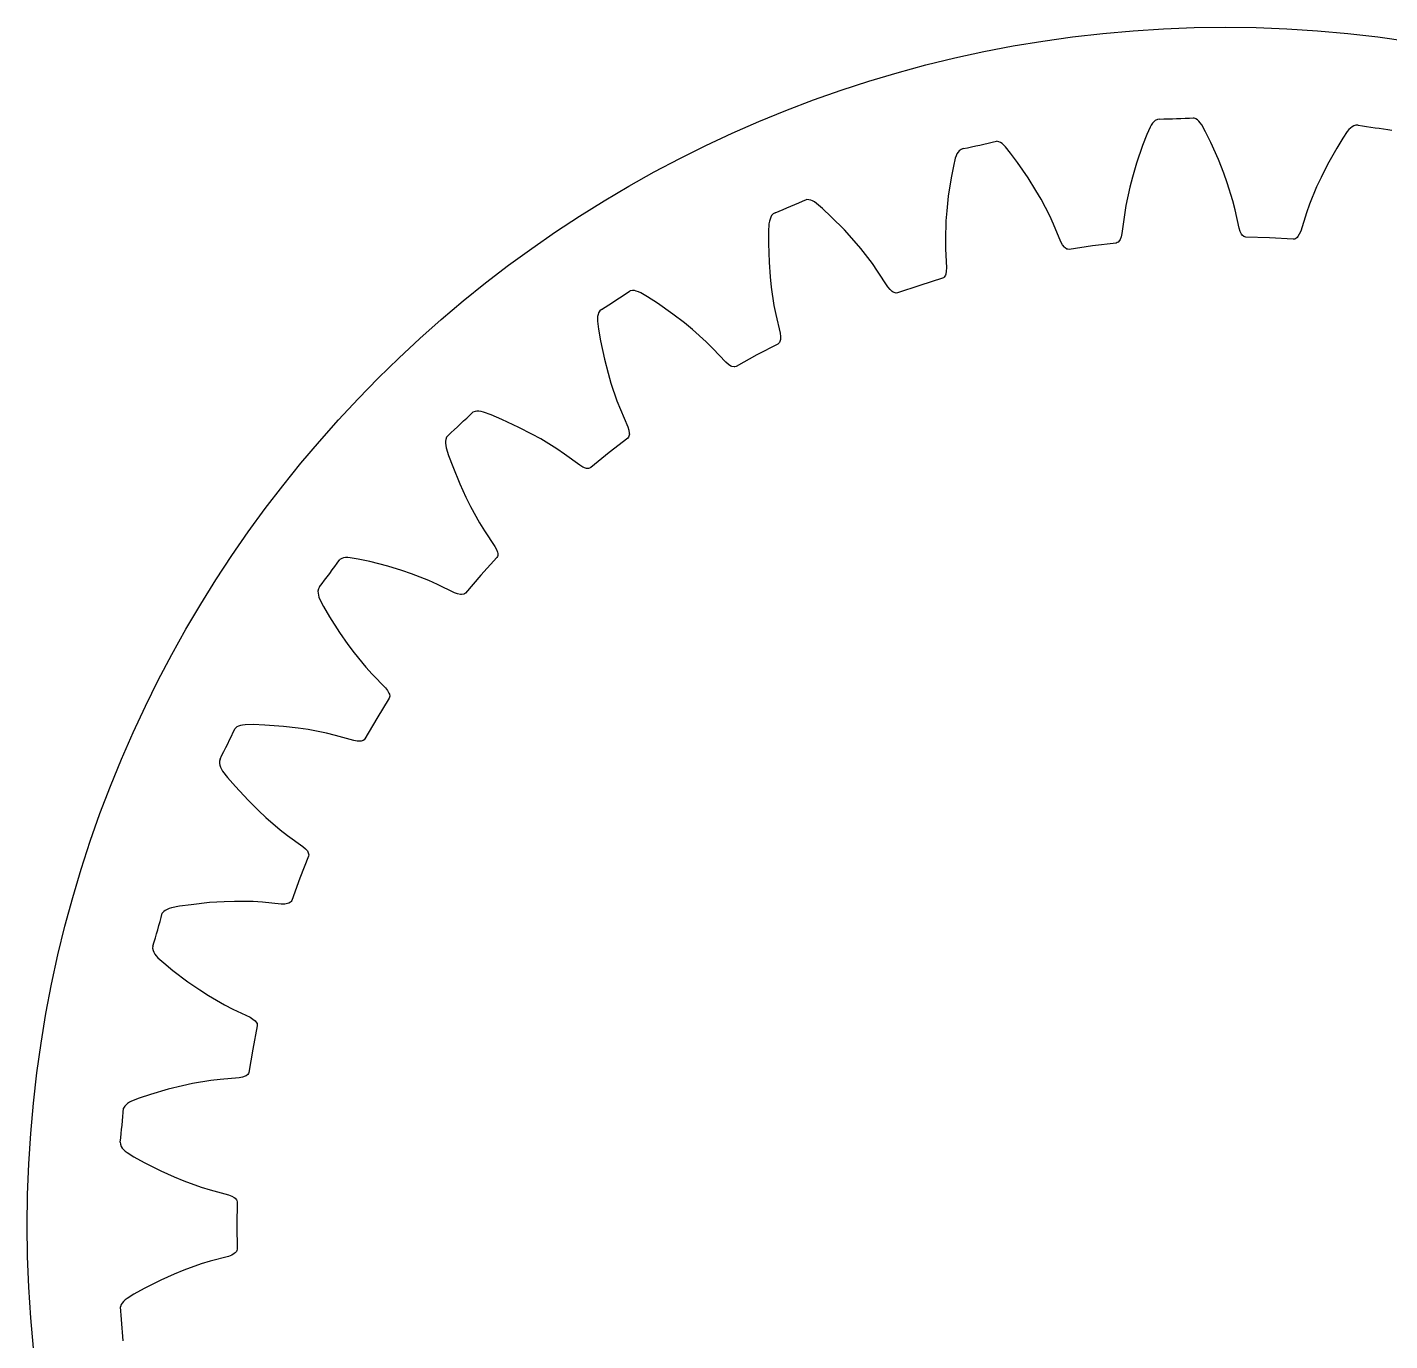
# Model space of a CAD drawing. Extents: x -40 to 40, y -40 to 40.
# Drawn here: x -40 to 5.49, y -3.85 to 40 of the extents above; entities that cross this region are included whole.
import ezdxf

# ---------------------------------------------------------------- set-up
doc = ezdxf.new("R2010")
doc.units = 0

msp = doc.modelspace()

# ---------------------------------------------------------------- linework, layer by layer
msp.add_circle((0, 0), 40)
msp.add_circle((0, 0), 40)
at = {"layer": 'layer0'}
for p, q in [((-2.335, 36.884), (-2.381, 36.845)), ((-2.264, 36.921), (-2.335, 36.884)), ((-2.191, 36.935), (-2.264, 36.921)), ((-0.981, 36.944), (-1.055, 36.976)), ((-0.931, 36.91), (-0.981, 36.944)), ((-0.882, 36.864), (-0.931, 36.91)), ((-0.833, 36.808), (-0.882, 36.864)), ((-2.618, 36.417), (-2.758, 36.049)), ((-2.511, 36.663), (-2.618, 36.417)), ((-2.469, 36.735), (-2.511, 36.663)), ((-2.426, 36.795), (-2.469, 36.735)), ((-2.381, 36.845), (-2.426, 36.795)), ((-0.785, 36.741), (-0.833, 36.808)), ((-0.657, 36.505), (-0.785, 36.741)), ((-0.484, 36.151), (-0.657, 36.505)), ((4.075, 36.523), (3.927, 36.299)), ((4.129, 36.585), (4.075, 36.523)), ((4.183, 36.637), (4.129, 36.585)), ((4.236, 36.678), (4.183, 36.637)), ((4.288, 36.708), (4.236, 36.678)), ((4.365, 36.732), (4.288, 36.708)), ((4.44, 36.732), (4.365, 36.732)), ((-8.75, 35.95), (-8.82, 35.924)), ((-7.562, 36.176), (-7.64, 36.193)), ((-7.507, 36.15), (-7.562, 36.176)), ((-7.45, 36.115), (-7.507, 36.15)), ((-7.392, 36.068), (-7.45, 36.115)), ((-7.333, 36.01), (-7.392, 36.068)), ((-7.165, 35.801), (-7.333, 36.01)), ((-2.758, 36.049), (-2.962, 35.459)), ((-0.228, 35.582), (-0.484, 36.151)), ((3.723, 35.962), (3.417, 35.418)), ((3.927, 36.299), (3.723, 35.962)), ((-9.018, 35.626), (-9.078, 35.364)), ((-8.989, 35.703), (-9.018, 35.626)), ((-8.957, 35.771), (-8.989, 35.703)), ((-8.922, 35.827), (-8.957, 35.771)), ((-8.883, 35.874), (-8.922, 35.827)), ((-8.82, 35.924), (-8.883, 35.874)), ((-6.932, 35.484), (-7.165, 35.801)), ((-0.049, 35.129), (-0.228, 35.582)), ((-9.078, 35.364), (-9.151, 34.977)), ((-6.578, 34.969), (-6.932, 35.484)), ((-2.962, 35.459), (-3.1, 34.992)), ((0.069, 34.806), (-0.049, 35.129)), ((3.417, 35.418), (3.198, 34.983)), ((-9.151, 34.977), (-9.246, 34.36)), ((-6.321, 34.556), (-6.578, 34.969)), ((-3.188, 34.66), (-3.32, 34.05)), ((-3.1, 34.992), (-3.188, 34.66)), ((0.254, 34.211), (0.069, 34.806)), ((3.052, 34.672), (2.814, 34.096)), ((3.198, 34.983), (3.052, 34.672)), ((-13.899, 34.244), (-13.98, 34.247)), ((-13.841, 34.229), (-13.899, 34.244)), ((-13.779, 34.204), (-13.841, 34.229)), ((-13.714, 34.168), (-13.779, 34.204)), ((-13.645, 34.122), (-13.714, 34.168)), ((-13.442, 33.946), (-13.645, 34.122)), ((-9.246, 34.36), (-9.299, 33.876)), ((-6.147, 34.259), (-6.321, 34.556)), ((-5.859, 33.706), (-6.147, 34.259)), ((0.329, 33.908), (0.254, 34.211)), ((-15.146, 33.711), (-15.176, 33.659)), ((-15.093, 33.772), (-15.146, 33.711)), ((-15.029, 33.81), (-15.093, 33.772)), ((-13.156, 33.676), (-13.442, 33.946)), ((-12.716, 33.233), (-13.156, 33.676)), ((-9.299, 33.876), (-9.326, 33.533)), ((-5.731, 33.422), (-5.859, 33.706)), ((-3.367, 33.742), (-3.448, 33.115)), ((-3.32, 34.05), (-3.367, 33.742)), ((0.466, 33.291), (0.329, 33.908)), ((2.712, 33.801), (2.52, 33.198)), ((2.814, 34.096), (2.712, 33.801)), ((-15.234, 33.443), (-15.247, 33.175)), ((-15.22, 33.525), (-15.234, 33.443)), ((-15.2, 33.596), (-15.22, 33.525)), ((-15.176, 33.659), (-15.2, 33.596)), ((-12.389, 32.872), (-12.716, 33.233)), ((-9.326, 33.533), (-9.346, 32.91)), ((-5.486, 32.839), (-5.731, 33.422)), ((0.503, 33.182), (0.466, 33.291)), ((-15.247, 33.175), (-15.249, 32.781)), ((-15.249, 32.781), (-15.232, 32.157)), ((-12.166, 32.611), (-12.389, 32.872)), ((-9.346, 32.91), (-9.338, 32.599)), ((-5.43, 32.739), (-5.486, 32.839)), ((-3.645, 32.797), (-4.43, 32.701)), ((-3.604, 32.811), (-3.645, 32.797)), ((-3.578, 32.828), (-3.604, 32.811)), ((-3.532, 32.881), (-3.578, 32.828)), ((-3.513, 32.913), (-3.532, 32.881)), ((-3.476, 33.004), (-3.513, 32.913)), ((-3.448, 33.115), (-3.476, 33.004)), ((0.548, 33.095), (0.503, 33.182)), ((0.57, 33.065), (0.548, 33.095)), ((0.621, 33.017), (0.57, 33.065)), ((0.649, 33.002), (0.621, 33.017)), ((0.69, 32.992), (0.649, 33.002)), ((1.481, 32.967), (0.69, 32.992)), ((2.27, 32.921), (1.481, 32.967)), ((1.481, 32.967), (1.481, 32.967)), ((2.312, 32.927), (2.27, 32.921)), ((2.341, 32.939), (2.312, 32.927)), ((2.396, 32.983), (2.341, 32.939)), ((2.421, 33.011), (2.396, 32.983)), ((2.473, 33.094), (2.421, 33.011)), ((2.52, 33.198), (2.473, 33.094)), ((-11.783, 32.118), (-12.166, 32.611)), ((-9.338, 32.599), (-9.306, 31.967)), ((-5.37, 32.661), (-5.43, 32.739)), ((-5.343, 32.635), (-5.37, 32.661)), ((-5.285, 32.597), (-5.343, 32.635)), ((-5.254, 32.587), (-5.285, 32.597)), ((-5.212, 32.585), (-5.254, 32.587)), ((-4.43, 32.701), (-5.212, 32.585)), ((-4.43, 32.701), (-4.43, 32.701)), ((-15.232, 32.157), (-15.198, 31.671)), ((-11.606, 31.862), (-11.783, 32.118)), ((-11.261, 31.332), (-11.606, 31.862)), ((-9.313, 31.853), (-9.333, 31.757)), ((-9.306, 31.967), (-9.313, 31.853)), ((-15.198, 31.671), (-15.164, 31.329)), ((-9.442, 31.62), (-10.198, 31.385)), ((-9.405, 31.64), (-9.442, 31.62)), ((-9.382, 31.662), (-9.405, 31.64)), ((-9.346, 31.722), (-9.382, 31.662)), ((-9.333, 31.757), (-9.346, 31.722)), ((-19.791, 31.212), (-19.87, 31.201)), ((-19.73, 31.208), (-19.791, 31.212)), ((-19.665, 31.194), (-19.73, 31.208)), ((-19.594, 31.17), (-19.665, 31.194)), ((-19.518, 31.137), (-19.594, 31.17)), ((-19.287, 31.001), (-19.518, 31.137)), ((-18.958, 30.785), (-19.287, 31.001)), ((-15.164, 31.329), (-15.072, 30.712)), ((-11.188, 31.243), (-11.261, 31.332)), ((-11.116, 31.178), (-11.188, 31.243)), ((-11.085, 31.157), (-11.116, 31.178)), ((-11.02, 31.13), (-11.085, 31.157)), ((-10.989, 31.125), (-11.02, 31.13)), ((-10.947, 31.131), (-10.989, 31.125)), ((-10.198, 31.385), (-10.947, 31.131)), ((-10.198, 31.385), (-10.198, 31.385)), ((-20.88, 30.534), (-20.922, 30.465)), ((-20.824, 30.583), (-20.88, 30.534)), ((-18.446, 30.428), (-18.958, 30.785)), ((-15.072, 30.712), (-15.009, 30.407)), ((-20.955, 30.342), (-20.961, 30.268)), ((-20.961, 30.268), (-20.96, 30.186)), ((-20.96, 30.186), (-20.926, 29.919)), ((-20.942, 30.408), (-20.955, 30.342)), ((-20.922, 30.465), (-20.942, 30.408)), ((-18.059, 30.131), (-18.446, 30.428)), ((-17.793, 29.914), (-18.059, 30.131)), ((-15.009, 30.407), (-14.864, 29.792)), ((-20.926, 29.919), (-20.857, 29.532)), ((-17.329, 29.498), (-17.793, 29.914)), ((-14.864, 29.792), (-14.851, 29.678)), ((-14.853, 29.58), (-14.86, 29.543)), ((-14.851, 29.678), (-14.853, 29.58)), ((-20.857, 29.532), (-20.73, 28.92)), ((-17.109, 29.277), (-17.329, 29.498)), ((-16.675, 28.817), (-17.109, 29.277)), ((-14.936, 29.426), (-15.638, 29.06)), ((-14.903, 29.452), (-14.936, 29.426)), ((-14.885, 29.478), (-14.903, 29.452)), ((-14.86, 29.543), (-14.885, 29.478)), ((-20.73, 28.92), (-20.609, 28.449)), ((-16.587, 28.744), (-16.675, 28.817)), ((-16.504, 28.692), (-16.587, 28.744)), ((-16.47, 28.677), (-16.504, 28.692)), ((-16.401, 28.662), (-16.47, 28.677)), ((-16.37, 28.663), (-16.401, 28.662)), ((-16.329, 28.676), (-16.37, 28.663)), ((-15.638, 29.06), (-16.329, 28.676)), ((-15.638, 29.06), (-15.638, 29.06)), ((-20.609, 28.449), (-20.514, 28.118)), ((-20.514, 28.118), (-20.314, 27.528)), ((-20.314, 27.528), (-20.197, 27.239)), ((-25.046, 27.177), (-25.122, 27.151)), ((-24.986, 27.183), (-25.046, 27.177)), ((-24.919, 27.181), (-24.986, 27.183)), ((-24.845, 27.171), (-24.919, 27.181)), ((-24.765, 27.152), (-24.845, 27.171)), ((-24.513, 27.059), (-24.765, 27.152)), ((-24.15, 26.906), (-24.513, 27.059)), ((-23.583, 26.645), (-24.15, 26.906)), ((-20.197, 27.239), (-19.945, 26.659)), ((-23.149, 26.422), (-23.583, 26.645)), ((-22.849, 26.257), (-23.149, 26.422)), ((-19.945, 26.659), (-19.911, 26.549)), ((-19.911, 26.549), (-19.897, 26.453)), ((-19.896, 26.415), (-19.909, 26.346)), ((-19.897, 26.453), (-19.896, 26.415)), ((-26.035, 26.18), (-26.036, 26.113)), ((-26.036, 26.113), (-26.029, 26.039)), ((-26.026, 26.24), (-26.035, 26.18)), ((-26.029, 26.039), (-26.013, 25.958)), ((-25.997, 26.315), (-26.026, 26.24)), ((-26.013, 25.958), (-25.932, 25.702)), ((-25.951, 26.373), (-25.997, 26.315)), ((-22.317, 25.93), (-22.849, 26.257)), ((-19.951, 26.286), (-20.575, 25.8)), ((-19.923, 26.318), (-19.951, 26.286)), ((-19.909, 26.346), (-19.923, 26.318)), ((-25.932, 25.702), (-25.795, 25.333)), ((-22.062, 25.752), (-22.317, 25.93)), ((-21.552, 25.377), (-22.062, 25.752)), ((-20.575, 25.8), (-21.187, 25.299)), ((-20.575, 25.8), (-20.575, 25.8)), ((-25.795, 25.333), (-25.56, 24.754)), ((-21.453, 25.32), (-21.552, 25.377)), ((-21.362, 25.284), (-21.453, 25.32)), ((-21.326, 25.275), (-21.362, 25.284)), ((-21.255, 25.272), (-21.326, 25.275)), ((-21.225, 25.279), (-21.255, 25.272)), ((-21.187, 25.299), (-21.225, 25.279)), ((-25.56, 24.754), (-25.357, 24.312)), ((-25.357, 24.312), (-25.205, 24.003)), ((-25.205, 24.003), (-24.903, 23.458)), ((-24.903, 23.458), (-24.736, 23.195)), ((-24.736, 23.195), (-24.384, 22.669)), ((-29.372, 22.295), (-29.438, 22.285)), ((-29.297, 22.298), (-29.372, 22.295)), ((-29.215, 22.294), (-29.297, 22.298)), ((-28.95, 22.247), (-29.215, 22.294)), ((-24.323, 22.301), (-24.851, 21.712)), ((-24.384, 22.669), (-24.332, 22.567)), ((-24.332, 22.567), (-24.3, 22.475)), ((-24.302, 22.337), (-24.323, 22.301)), ((-24.293, 22.368), (-24.302, 22.337)), ((-24.3, 22.475), (-24.293, 22.438)), ((-24.293, 22.438), (-24.293, 22.368)), ((-29.496, 22.268), (-29.567, 22.229)), ((-29.438, 22.285), (-29.496, 22.268)), ((-28.566, 22.161), (-28.95, 22.247)), ((-27.961, 22.006), (-28.566, 22.161)), ((-27.495, 21.864), (-27.961, 22.006)), ((-27.17, 21.755), (-27.495, 21.864)), ((-26.589, 21.528), (-27.17, 21.755)), ((-26.305, 21.399), (-26.589, 21.528)), ((-25.737, 21.121), (-26.305, 21.399)), ((-24.851, 21.712), (-25.364, 21.11)), ((-24.851, 21.712), (-24.851, 21.712)), ((-30.278, 21.25), (-30.293, 21.171)), ((-30.293, 21.171), (-30.291, 21.111)), ((-30.291, 21.111), (-30.28, 21.045)), ((-30.28, 21.045), (-30.26, 20.973)), ((-30.243, 21.316), (-30.278, 21.25)), ((-30.26, 20.973), (-30.23, 20.896)), ((-25.629, 21.082), (-25.737, 21.121)), ((-25.533, 21.063), (-25.629, 21.082)), ((-25.496, 21.061), (-25.533, 21.063)), ((-25.426, 21.071), (-25.496, 21.061)), ((-25.397, 21.083), (-25.426, 21.071)), ((-25.364, 21.11), (-25.397, 21.083)), ((-30.23, 20.896), (-30.104, 20.659)), ((-30.104, 20.659), (-29.904, 20.32)), ((-29.904, 20.32), (-29.57, 19.793)), ((-29.57, 19.793), (-29.291, 19.393)), ((-29.291, 19.393), (-29.086, 19.117)), ((-29.086, 19.117), (-28.691, 18.635)), ((-28.691, 18.635), (-28.48, 18.405)), ((-28.48, 18.405), (-28.04, 17.951)), ((-28.04, 17.951), (-27.971, 17.86)), ((-27.971, 17.86), (-27.923, 17.775)), ((-27.923, 17.775), (-27.909, 17.74)), ((-27.915, 17.599), (-28.329, 16.926)), ((-27.9, 17.639), (-27.915, 17.599)), ((-27.909, 17.74), (-27.897, 17.671)), ((-27.897, 17.671), (-27.9, 17.639)), ((-28.329, 16.926), (-28.726, 16.242)), ((-28.329, 16.926), (-28.329, 16.926)), ((-32.998, 16.643), (-33.061, 16.593)), ((-32.944, 16.67), (-32.998, 16.643)), ((-32.881, 16.692), (-32.944, 16.67)), ((-32.808, 16.708), (-32.881, 16.692)), ((-32.726, 16.719), (-32.808, 16.708)), ((-32.458, 16.72), (-32.726, 16.719)), ((-32.064, 16.704), (-32.458, 16.72)), ((-31.441, 16.66), (-32.064, 16.704)), ((-30.957, 16.603), (-31.441, 16.66)), ((-30.617, 16.554), (-30.957, 16.603)), ((-30.005, 16.435), (-30.617, 16.554)), ((-29.703, 16.358), (-30.005, 16.435)), ((-29.095, 16.186), (-29.703, 16.358)), ((-28.982, 16.167), (-29.095, 16.186)), ((-28.884, 16.166), (-28.982, 16.167)), ((-28.847, 16.17), (-28.884, 16.166)), ((-28.78, 16.192), (-28.847, 16.17)), ((-28.754, 16.21), (-28.78, 16.192)), ((-28.726, 16.242), (-28.754, 16.21)), ((-33.563, 15.573), (-33.586, 15.502)), ((-33.586, 15.502), (-33.586, 15.422)), ((-33.586, 15.422), (-33.574, 15.363)), ((-33.574, 15.363), (-33.551, 15.3)), ((-33.551, 15.3), (-33.519, 15.233)), ((-33.519, 15.233), (-33.476, 15.162)), ((-33.476, 15.162), (-33.309, 14.952)), ((-33.309, 14.952), (-33.052, 14.654)), ((-33.052, 14.654), (-32.629, 14.195)), ((-32.629, 14.195), (-32.283, 13.851)), ((-32.283, 13.851), (-32.032, 13.616)), ((-32.032, 13.616), (-31.557, 13.212)), ((-31.557, 13.212), (-31.309, 13.024)), ((-31.309, 13.024), (-30.795, 12.656)), ((-30.608, 12.332), (-30.896, 11.595)), ((-30.795, 12.656), (-30.71, 12.579)), ((-30.71, 12.579), (-30.648, 12.503)), ((-30.648, 12.503), (-30.628, 12.471)), ((-30.628, 12.471), (-30.604, 12.406)), ((-30.601, 12.374), (-30.608, 12.332)), ((-30.604, 12.406), (-30.601, 12.374)), ((-30.896, 11.595), (-31.164, 10.851)), ((-30.896, 11.595), (-30.896, 11.595)), ((-35.439, 10.484), (-35.492, 10.423)), ((-35.391, 10.52), (-35.439, 10.484)), ((-35.333, 10.553), (-35.391, 10.52)), ((-35.264, 10.582), (-35.333, 10.553)), ((-35.185, 10.607), (-35.264, 10.582)), ((-34.921, 10.656), (-35.185, 10.607)), ((-34.531, 10.711), (-34.921, 10.656)), ((-33.911, 10.778), (-34.531, 10.711)), ((-33.425, 10.809), (-33.911, 10.778)), ((-33.081, 10.821), (-33.425, 10.809)), ((-32.458, 10.813), (-33.081, 10.821)), ((-32.147, 10.791), (-32.458, 10.813)), ((-31.517, 10.731), (-32.147, 10.791)), ((-31.403, 10.733), (-31.517, 10.731)), ((-31.306, 10.748), (-31.403, 10.733)), ((-31.271, 10.76), (-31.306, 10.748)), ((-31.209, 10.793), (-31.271, 10.76)), ((-31.186, 10.815), (-31.209, 10.793)), ((-31.164, 10.851), (-31.186, 10.815)), ((-35.804, 9.33), (-35.814, 9.256)), ((-35.814, 9.256), (-35.8, 9.177)), ((-35.8, 9.177), (-35.777, 9.121)), ((-35.777, 9.121), (-35.744, 9.063)), ((-35.744, 9.063), (-35.7, 9.003)), ((-35.7, 9.003), (-35.645, 8.941)), ((-35.645, 8.941), (-35.444, 8.764)), ((-35.444, 8.764), (-35.137, 8.517)), ((-35.137, 8.517), (-34.639, 8.14)), ((-34.639, 8.14), (-34.237, 7.864)), ((-34.237, 7.864), (-33.949, 7.678)), ((-33.949, 7.678), (-33.409, 7.365)), ((-33.409, 7.365), (-33.131, 7.224)), ((-33.131, 7.224), (-32.56, 6.954)), ((-32.56, 6.954), (-32.463, 6.893)), ((-32.463, 6.893), (-32.388, 6.83)), ((-32.388, 6.83), (-32.363, 6.802)), ((-32.319, 6.669), (-32.47, 5.892)), ((-32.363, 6.802), (-32.327, 6.742)), ((-32.327, 6.742), (-32.319, 6.711)), ((-32.319, 6.711), (-32.319, 6.669)), ((-32.47, 5.892), (-32.601, 5.112)), ((-32.47, 5.892), (-32.47, 5.892)), ((-32.635, 5.047), (-32.689, 5.003)), ((-32.616, 5.073), (-32.635, 5.047)), ((-32.601, 5.112), (-32.616, 5.073)), ((-35.29, 4.55), (-35.889, 4.373)), ((-34.817, 4.667), (-35.29, 4.55)), ((-34.482, 4.74), (-34.817, 4.667)), ((-33.867, 4.844), (-34.482, 4.74)), ((-33.557, 4.878), (-33.867, 4.844)), ((-32.927, 4.93), (-33.557, 4.878)), ((-32.815, 4.953), (-32.927, 4.93)), ((-32.722, 4.986), (-32.815, 4.953)), ((-32.689, 5.003), (-32.722, 4.986)), ((-36.587, 4.115), (-36.649, 4.074)), ((-36.514, 4.154), (-36.587, 4.115)), ((-36.263, 4.249), (-36.514, 4.154)), ((-35.889, 4.373), (-36.263, 4.249)), ((-36.742, 3.987), (-36.783, 3.918)), ((-36.701, 4.032), (-36.742, 3.987)), ((-36.649, 4.074), (-36.701, 4.032)), ((-36.895, 2.787), (-36.891, 2.713)), ((-36.891, 2.713), (-36.863, 2.637)), ((-36.863, 2.637), (-36.831, 2.586)), ((-36.831, 2.586), (-36.788, 2.535)), ((-36.788, 2.535), (-36.734, 2.484)), ((-36.734, 2.484), (-36.669, 2.433)), ((-36.669, 2.433), (-36.439, 2.294)), ((-36.439, 2.294), (-36.093, 2.106)), ((-36.093, 2.106), (-35.536, 1.825)), ((-35.536, 1.825), (-35.091, 1.625)), ((-35.091, 1.625), (-34.774, 1.493)), ((-34.774, 1.493), (-34.188, 1.281)), ((-34.188, 1.281), (-33.889, 1.192)), ((-33.889, 1.192), (-33.278, 1.028)), ((-33.278, 1.028), (-33.172, 0.986)), ((-33.172, 0.986), (-33.087, 0.937)), ((-33.087, 0.937), (-33.057, 0.914)), ((-33.057, 0.914), (-33.011, 0.861)), ((-33.011, 0.861), (-32.998, 0.833)), ((-32.99, 0.791), (-33, 0)), ((-32.998, 0.833), (-32.99, 0.791)), ((-33, 0), (-33, 0)), ((-33, 0), (-32.99, -0.791)), ((-33.011, -0.861), (-33.057, -0.914)), ((-32.998, -0.833), (-33.011, -0.861)), ((-32.99, -0.791), (-32.998, -0.833)), ((-34.188, -1.281), (-34.774, -1.493)), ((-33.889, -1.192), (-34.188, -1.281)), ((-33.278, -1.028), (-33.889, -1.192)), ((-33.172, -0.986), (-33.278, -1.028)), ((-33.087, -0.937), (-33.172, -0.986)), ((-33.057, -0.914), (-33.087, -0.937)), ((-35.091, -1.625), (-35.536, -1.825)), ((-34.774, -1.493), (-35.091, -1.625)), ((-36.093, -2.106), (-36.439, -2.294)), ((-35.536, -1.825), (-36.093, -2.106)), ((-36.863, -2.637), (-36.891, -2.713)), ((-36.831, -2.586), (-36.863, -2.637)), ((-36.788, -2.535), (-36.831, -2.586)), ((-36.734, -2.484), (-36.788, -2.535)), ((-36.669, -2.433), (-36.734, -2.484)), ((-36.439, -2.294), (-36.669, -2.433))]:
    msp.add_line(p, q, dxfattribs=at)
for centre, start, end in [((-3.064, 76.925), 271.2513, 272.8791), ((10.721, 76.236), 260.9656, 262.5934), ((-16.75, 75.142), 281.537, 283.1649), ((-29.898, 70.943), 291.8227, 293.4506), ((-42.085, 64.465), 302.1084, 303.7363), ((-52.92, 55.914), 312.3942, 314.022), ((-62.053, 45.566), 322.6799, 324.3077), ((-69.192, 33.754), 332.9656, 334.5934), ((-74.107, 20.857), 343.2513, 344.8791), ((-76.64, 7.29), 353.537, 355.1649), ((-76.71, -6.512), 3.8227, 5.4506)]:
    msp.add_arc(centre, 40, start, end, dxfattribs=at)
at = {"layer": 'layer1'}
for p, q in [((-2.335, 36.884), (-2.381, 36.845)), ((-2.264, 36.921), (-2.335, 36.884)), ((-2.191, 36.935), (-2.264, 36.921)), ((-0.981, 36.944), (-1.055, 36.976)), ((-0.931, 36.91), (-0.981, 36.944)), ((-0.882, 36.864), (-0.931, 36.91)), ((-0.833, 36.808), (-0.882, 36.864)), ((-2.618, 36.417), (-2.758, 36.049)), ((-2.511, 36.663), (-2.618, 36.417)), ((-2.469, 36.735), (-2.511, 36.663)), ((-2.426, 36.795), (-2.469, 36.735)), ((-2.381, 36.845), (-2.426, 36.795)), ((-0.785, 36.741), (-0.833, 36.808)), ((-0.657, 36.505), (-0.785, 36.741)), ((-0.484, 36.151), (-0.657, 36.505)), ((4.075, 36.523), (3.927, 36.299)), ((4.129, 36.585), (4.075, 36.523)), ((4.183, 36.637), (4.129, 36.585)), ((4.236, 36.678), (4.183, 36.637)), ((4.288, 36.708), (4.236, 36.678)), ((4.365, 36.732), (4.288, 36.708)), ((4.44, 36.732), (4.365, 36.732)), ((-8.75, 35.95), (-8.82, 35.924)), ((-7.562, 36.176), (-7.64, 36.193)), ((-7.507, 36.15), (-7.562, 36.176)), ((-7.45, 36.115), (-7.507, 36.15)), ((-7.392, 36.068), (-7.45, 36.115)), ((-7.333, 36.01), (-7.392, 36.068)), ((-7.165, 35.801), (-7.333, 36.01)), ((-2.758, 36.049), (-2.962, 35.459)), ((-0.228, 35.582), (-0.484, 36.151)), ((3.723, 35.962), (3.417, 35.418)), ((3.927, 36.299), (3.723, 35.962)), ((-9.018, 35.626), (-9.078, 35.364)), ((-8.989, 35.703), (-9.018, 35.626)), ((-8.957, 35.771), (-8.989, 35.703)), ((-8.922, 35.827), (-8.957, 35.771)), ((-8.883, 35.874), (-8.922, 35.827)), ((-8.82, 35.924), (-8.883, 35.874)), ((-6.932, 35.484), (-7.165, 35.801)), ((-0.049, 35.129), (-0.228, 35.582)), ((-9.078, 35.364), (-9.151, 34.977)), ((-6.578, 34.969), (-6.932, 35.484)), ((-2.962, 35.459), (-3.1, 34.992)), ((0.069, 34.806), (-0.049, 35.129)), ((3.417, 35.418), (3.198, 34.983)), ((-9.151, 34.977), (-9.246, 34.36)), ((-6.321, 34.556), (-6.578, 34.969)), ((-3.188, 34.66), (-3.32, 34.05)), ((-3.1, 34.992), (-3.188, 34.66)), ((0.254, 34.211), (0.069, 34.806)), ((3.052, 34.672), (2.814, 34.096)), ((3.198, 34.983), (3.052, 34.672)), ((-13.899, 34.244), (-13.98, 34.247)), ((-13.841, 34.229), (-13.899, 34.244)), ((-13.779, 34.204), (-13.841, 34.229)), ((-13.714, 34.168), (-13.779, 34.204)), ((-13.645, 34.122), (-13.714, 34.168)), ((-13.442, 33.946), (-13.645, 34.122)), ((-9.246, 34.36), (-9.299, 33.876)), ((-6.147, 34.259), (-6.321, 34.556)), ((-5.859, 33.706), (-6.147, 34.259)), ((0.329, 33.908), (0.254, 34.211)), ((-15.146, 33.711), (-15.176, 33.659)), ((-15.093, 33.772), (-15.146, 33.711)), ((-15.029, 33.81), (-15.093, 33.772)), ((-13.156, 33.676), (-13.442, 33.946)), ((-12.716, 33.233), (-13.156, 33.676)), ((-9.299, 33.876), (-9.326, 33.533)), ((-5.731, 33.422), (-5.859, 33.706)), ((-3.367, 33.742), (-3.448, 33.115)), ((-3.32, 34.05), (-3.367, 33.742)), ((0.466, 33.291), (0.329, 33.908)), ((2.712, 33.801), (2.52, 33.198)), ((2.814, 34.096), (2.712, 33.801)), ((-15.234, 33.443), (-15.247, 33.175)), ((-15.22, 33.525), (-15.234, 33.443)), ((-15.2, 33.596), (-15.22, 33.525)), ((-15.176, 33.659), (-15.2, 33.596)), ((-12.389, 32.872), (-12.716, 33.233)), ((-9.326, 33.533), (-9.346, 32.91)), ((-5.486, 32.839), (-5.731, 33.422)), ((0.503, 33.182), (0.466, 33.291)), ((-15.247, 33.175), (-15.249, 32.781)), ((-15.249, 32.781), (-15.232, 32.157)), ((-12.166, 32.611), (-12.389, 32.872)), ((-9.346, 32.91), (-9.338, 32.599)), ((-5.43, 32.739), (-5.486, 32.839)), ((-3.645, 32.797), (-4.43, 32.701)), ((-3.604, 32.811), (-3.645, 32.797)), ((-3.578, 32.828), (-3.604, 32.811)), ((-3.532, 32.881), (-3.578, 32.828)), ((-3.513, 32.913), (-3.532, 32.881)), ((-3.476, 33.004), (-3.513, 32.913)), ((-3.448, 33.115), (-3.476, 33.004)), ((0.548, 33.095), (0.503, 33.182)), ((0.57, 33.065), (0.548, 33.095)), ((0.621, 33.017), (0.57, 33.065)), ((0.649, 33.002), (0.621, 33.017)), ((0.69, 32.992), (0.649, 33.002)), ((1.481, 32.967), (0.69, 32.992)), ((2.27, 32.921), (1.481, 32.967)), ((1.481, 32.967), (1.481, 32.967)), ((2.312, 32.927), (2.27, 32.921)), ((2.341, 32.939), (2.312, 32.927)), ((2.396, 32.983), (2.341, 32.939)), ((2.421, 33.011), (2.396, 32.983)), ((2.473, 33.094), (2.421, 33.011)), ((2.52, 33.198), (2.473, 33.094)), ((-11.783, 32.118), (-12.166, 32.611)), ((-9.338, 32.599), (-9.306, 31.967)), ((-5.37, 32.661), (-5.43, 32.739)), ((-5.343, 32.635), (-5.37, 32.661)), ((-5.285, 32.597), (-5.343, 32.635)), ((-5.254, 32.587), (-5.285, 32.597)), ((-5.212, 32.585), (-5.254, 32.587)), ((-4.43, 32.701), (-5.212, 32.585)), ((-4.43, 32.701), (-4.43, 32.701)), ((-15.232, 32.157), (-15.198, 31.671)), ((-11.606, 31.862), (-11.783, 32.118)), ((-11.261, 31.332), (-11.606, 31.862)), ((-9.313, 31.853), (-9.333, 31.757)), ((-9.306, 31.967), (-9.313, 31.853)), ((-15.198, 31.671), (-15.164, 31.329)), ((-9.442, 31.62), (-10.198, 31.385)), ((-9.405, 31.64), (-9.442, 31.62)), ((-9.382, 31.662), (-9.405, 31.64)), ((-9.346, 31.722), (-9.382, 31.662)), ((-9.333, 31.757), (-9.346, 31.722)), ((-19.791, 31.212), (-19.87, 31.201)), ((-19.73, 31.208), (-19.791, 31.212)), ((-19.665, 31.194), (-19.73, 31.208)), ((-19.594, 31.17), (-19.665, 31.194)), ((-19.518, 31.137), (-19.594, 31.17)), ((-19.287, 31.001), (-19.518, 31.137)), ((-18.958, 30.785), (-19.287, 31.001)), ((-15.164, 31.329), (-15.072, 30.712)), ((-11.188, 31.243), (-11.261, 31.332)), ((-11.116, 31.178), (-11.188, 31.243)), ((-11.085, 31.157), (-11.116, 31.178)), ((-11.02, 31.13), (-11.085, 31.157)), ((-10.989, 31.125), (-11.02, 31.13)), ((-10.947, 31.131), (-10.989, 31.125)), ((-10.198, 31.385), (-10.947, 31.131)), ((-10.198, 31.385), (-10.198, 31.385)), ((-20.88, 30.534), (-20.922, 30.465)), ((-20.824, 30.583), (-20.88, 30.534)), ((-18.446, 30.428), (-18.958, 30.785)), ((-15.072, 30.712), (-15.009, 30.407)), ((-20.955, 30.342), (-20.961, 30.268)), ((-20.961, 30.268), (-20.96, 30.186)), ((-20.96, 30.186), (-20.926, 29.919)), ((-20.942, 30.408), (-20.955, 30.342)), ((-20.922, 30.465), (-20.942, 30.408)), ((-18.059, 30.131), (-18.446, 30.428)), ((-17.793, 29.914), (-18.059, 30.131)), ((-15.009, 30.407), (-14.864, 29.792)), ((-20.926, 29.919), (-20.857, 29.532)), ((-17.329, 29.498), (-17.793, 29.914)), ((-14.864, 29.792), (-14.851, 29.678)), ((-14.853, 29.58), (-14.86, 29.543)), ((-14.851, 29.678), (-14.853, 29.58)), ((-20.857, 29.532), (-20.73, 28.92)), ((-17.109, 29.277), (-17.329, 29.498)), ((-16.675, 28.817), (-17.109, 29.277)), ((-14.936, 29.426), (-15.638, 29.06)), ((-14.903, 29.452), (-14.936, 29.426)), ((-14.885, 29.478), (-14.903, 29.452)), ((-14.86, 29.543), (-14.885, 29.478)), ((-20.73, 28.92), (-20.609, 28.449)), ((-16.587, 28.744), (-16.675, 28.817)), ((-16.504, 28.692), (-16.587, 28.744)), ((-16.47, 28.677), (-16.504, 28.692)), ((-16.401, 28.662), (-16.47, 28.677)), ((-16.37, 28.663), (-16.401, 28.662)), ((-16.329, 28.676), (-16.37, 28.663)), ((-15.638, 29.06), (-16.329, 28.676)), ((-15.638, 29.06), (-15.638, 29.06)), ((-20.609, 28.449), (-20.514, 28.118)), ((-20.514, 28.118), (-20.314, 27.528)), ((-20.314, 27.528), (-20.197, 27.239)), ((-25.046, 27.177), (-25.122, 27.151)), ((-24.986, 27.183), (-25.046, 27.177)), ((-24.919, 27.181), (-24.986, 27.183)), ((-24.845, 27.171), (-24.919, 27.181)), ((-24.765, 27.152), (-24.845, 27.171)), ((-24.513, 27.059), (-24.765, 27.152)), ((-24.15, 26.906), (-24.513, 27.059)), ((-23.583, 26.645), (-24.15, 26.906)), ((-20.197, 27.239), (-19.945, 26.659)), ((-23.149, 26.422), (-23.583, 26.645)), ((-22.849, 26.257), (-23.149, 26.422)), ((-19.945, 26.659), (-19.911, 26.549)), ((-19.911, 26.549), (-19.897, 26.453)), ((-19.896, 26.415), (-19.909, 26.346)), ((-19.897, 26.453), (-19.896, 26.415)), ((-26.035, 26.18), (-26.036, 26.113)), ((-26.036, 26.113), (-26.029, 26.039)), ((-26.026, 26.24), (-26.035, 26.18)), ((-26.029, 26.039), (-26.013, 25.958)), ((-25.997, 26.315), (-26.026, 26.24)), ((-26.013, 25.958), (-25.932, 25.702)), ((-25.951, 26.373), (-25.997, 26.315)), ((-22.317, 25.93), (-22.849, 26.257)), ((-19.951, 26.286), (-20.575, 25.8)), ((-19.923, 26.318), (-19.951, 26.286)), ((-19.909, 26.346), (-19.923, 26.318)), ((-25.932, 25.702), (-25.795, 25.333)), ((-22.062, 25.752), (-22.317, 25.93)), ((-21.552, 25.377), (-22.062, 25.752)), ((-20.575, 25.8), (-21.187, 25.299)), ((-20.575, 25.8), (-20.575, 25.8)), ((-25.795, 25.333), (-25.56, 24.754)), ((-21.453, 25.32), (-21.552, 25.377)), ((-21.362, 25.284), (-21.453, 25.32)), ((-21.326, 25.275), (-21.362, 25.284)), ((-21.255, 25.272), (-21.326, 25.275)), ((-21.225, 25.279), (-21.255, 25.272)), ((-21.187, 25.299), (-21.225, 25.279)), ((-25.56, 24.754), (-25.357, 24.312)), ((-25.357, 24.312), (-25.205, 24.003)), ((-25.205, 24.003), (-24.903, 23.458)), ((-24.903, 23.458), (-24.736, 23.195)), ((-24.736, 23.195), (-24.384, 22.669)), ((-29.372, 22.295), (-29.438, 22.285)), ((-29.297, 22.298), (-29.372, 22.295)), ((-29.215, 22.294), (-29.297, 22.298)), ((-28.95, 22.247), (-29.215, 22.294)), ((-24.323, 22.301), (-24.851, 21.712)), ((-24.384, 22.669), (-24.332, 22.567)), ((-24.332, 22.567), (-24.3, 22.475)), ((-24.302, 22.337), (-24.323, 22.301)), ((-24.293, 22.368), (-24.302, 22.337)), ((-24.3, 22.475), (-24.293, 22.438)), ((-24.293, 22.438), (-24.293, 22.368)), ((-29.496, 22.268), (-29.567, 22.229)), ((-29.438, 22.285), (-29.496, 22.268)), ((-28.566, 22.161), (-28.95, 22.247)), ((-27.961, 22.006), (-28.566, 22.161)), ((-27.495, 21.864), (-27.961, 22.006)), ((-27.17, 21.755), (-27.495, 21.864)), ((-26.589, 21.528), (-27.17, 21.755)), ((-26.305, 21.399), (-26.589, 21.528)), ((-25.737, 21.121), (-26.305, 21.399)), ((-24.851, 21.712), (-25.364, 21.11)), ((-24.851, 21.712), (-24.851, 21.712)), ((-30.278, 21.25), (-30.293, 21.171)), ((-30.293, 21.171), (-30.291, 21.111)), ((-30.291, 21.111), (-30.28, 21.045)), ((-30.28, 21.045), (-30.26, 20.973)), ((-30.243, 21.316), (-30.278, 21.25)), ((-30.26, 20.973), (-30.23, 20.896)), ((-25.629, 21.082), (-25.737, 21.121)), ((-25.533, 21.063), (-25.629, 21.082)), ((-25.496, 21.061), (-25.533, 21.063)), ((-25.426, 21.071), (-25.496, 21.061)), ((-25.397, 21.083), (-25.426, 21.071)), ((-25.364, 21.11), (-25.397, 21.083)), ((-30.23, 20.896), (-30.104, 20.659)), ((-30.104, 20.659), (-29.904, 20.32)), ((-29.904, 20.32), (-29.57, 19.793)), ((-29.57, 19.793), (-29.291, 19.393)), ((-29.291, 19.393), (-29.086, 19.117)), ((-29.086, 19.117), (-28.691, 18.635)), ((-28.691, 18.635), (-28.48, 18.405)), ((-28.48, 18.405), (-28.04, 17.951)), ((-28.04, 17.951), (-27.971, 17.86)), ((-27.971, 17.86), (-27.923, 17.775)), ((-27.923, 17.775), (-27.909, 17.74)), ((-27.915, 17.599), (-28.329, 16.926)), ((-27.9, 17.639), (-27.915, 17.599)), ((-27.909, 17.74), (-27.897, 17.671)), ((-27.897, 17.671), (-27.9, 17.639)), ((-28.329, 16.926), (-28.726, 16.242)), ((-28.329, 16.926), (-28.329, 16.926)), ((-32.998, 16.643), (-33.061, 16.593)), ((-32.944, 16.67), (-32.998, 16.643)), ((-32.881, 16.692), (-32.944, 16.67)), ((-32.808, 16.708), (-32.881, 16.692)), ((-32.726, 16.719), (-32.808, 16.708)), ((-32.458, 16.72), (-32.726, 16.719)), ((-32.064, 16.704), (-32.458, 16.72)), ((-31.441, 16.66), (-32.064, 16.704)), ((-30.957, 16.603), (-31.441, 16.66)), ((-30.617, 16.554), (-30.957, 16.603)), ((-30.005, 16.435), (-30.617, 16.554)), ((-29.703, 16.358), (-30.005, 16.435)), ((-29.095, 16.186), (-29.703, 16.358)), ((-28.982, 16.167), (-29.095, 16.186)), ((-28.884, 16.166), (-28.982, 16.167)), ((-28.847, 16.17), (-28.884, 16.166)), ((-28.78, 16.192), (-28.847, 16.17)), ((-28.754, 16.21), (-28.78, 16.192)), ((-28.726, 16.242), (-28.754, 16.21)), ((-33.563, 15.573), (-33.586, 15.502)), ((-33.586, 15.502), (-33.586, 15.422)), ((-33.586, 15.422), (-33.574, 15.363)), ((-33.574, 15.363), (-33.551, 15.3)), ((-33.551, 15.3), (-33.519, 15.233)), ((-33.519, 15.233), (-33.476, 15.162)), ((-33.476, 15.162), (-33.309, 14.952)), ((-33.309, 14.952), (-33.052, 14.654)), ((-33.052, 14.654), (-32.629, 14.195)), ((-32.629, 14.195), (-32.283, 13.851)), ((-32.283, 13.851), (-32.032, 13.616)), ((-32.032, 13.616), (-31.557, 13.212)), ((-31.557, 13.212), (-31.309, 13.024)), ((-31.309, 13.024), (-30.795, 12.656)), ((-30.608, 12.332), (-30.896, 11.595)), ((-30.795, 12.656), (-30.71, 12.579)), ((-30.71, 12.579), (-30.648, 12.503)), ((-30.648, 12.503), (-30.628, 12.471)), ((-30.628, 12.471), (-30.604, 12.406)), ((-30.601, 12.374), (-30.608, 12.332)), ((-30.604, 12.406), (-30.601, 12.374)), ((-30.896, 11.595), (-31.164, 10.851)), ((-30.896, 11.595), (-30.896, 11.595)), ((-35.439, 10.484), (-35.492, 10.423)), ((-35.391, 10.52), (-35.439, 10.484)), ((-35.333, 10.553), (-35.391, 10.52)), ((-35.264, 10.582), (-35.333, 10.553)), ((-35.185, 10.607), (-35.264, 10.582)), ((-34.921, 10.656), (-35.185, 10.607)), ((-34.531, 10.711), (-34.921, 10.656)), ((-33.911, 10.778), (-34.531, 10.711)), ((-33.425, 10.809), (-33.911, 10.778)), ((-33.081, 10.821), (-33.425, 10.809)), ((-32.458, 10.813), (-33.081, 10.821)), ((-32.147, 10.791), (-32.458, 10.813)), ((-31.517, 10.731), (-32.147, 10.791)), ((-31.403, 10.733), (-31.517, 10.731)), ((-31.306, 10.748), (-31.403, 10.733)), ((-31.271, 10.76), (-31.306, 10.748)), ((-31.209, 10.793), (-31.271, 10.76)), ((-31.186, 10.815), (-31.209, 10.793)), ((-31.164, 10.851), (-31.186, 10.815)), ((-35.804, 9.33), (-35.814, 9.256)), ((-35.814, 9.256), (-35.8, 9.177)), ((-35.8, 9.177), (-35.777, 9.121)), ((-35.777, 9.121), (-35.744, 9.063)), ((-35.744, 9.063), (-35.7, 9.003)), ((-35.7, 9.003), (-35.645, 8.941)), ((-35.645, 8.941), (-35.444, 8.764)), ((-35.444, 8.764), (-35.137, 8.517)), ((-35.137, 8.517), (-34.639, 8.14)), ((-34.639, 8.14), (-34.237, 7.864)), ((-34.237, 7.864), (-33.949, 7.678)), ((-33.949, 7.678), (-33.409, 7.365)), ((-33.409, 7.365), (-33.131, 7.224)), ((-33.131, 7.224), (-32.56, 6.954)), ((-32.56, 6.954), (-32.463, 6.893)), ((-32.463, 6.893), (-32.388, 6.83)), ((-32.388, 6.83), (-32.363, 6.802)), ((-32.319, 6.669), (-32.47, 5.892)), ((-32.363, 6.802), (-32.327, 6.742)), ((-32.327, 6.742), (-32.319, 6.711)), ((-32.319, 6.711), (-32.319, 6.669)), ((-32.47, 5.892), (-32.601, 5.112)), ((-32.47, 5.892), (-32.47, 5.892)), ((-32.635, 5.047), (-32.689, 5.003)), ((-32.616, 5.073), (-32.635, 5.047)), ((-32.601, 5.112), (-32.616, 5.073)), ((-35.29, 4.55), (-35.889, 4.373)), ((-34.817, 4.667), (-35.29, 4.55)), ((-34.482, 4.74), (-34.817, 4.667)), ((-33.867, 4.844), (-34.482, 4.74)), ((-33.557, 4.878), (-33.867, 4.844)), ((-32.927, 4.93), (-33.557, 4.878)), ((-32.815, 4.953), (-32.927, 4.93)), ((-32.722, 4.986), (-32.815, 4.953)), ((-32.689, 5.003), (-32.722, 4.986)), ((-36.587, 4.115), (-36.649, 4.074)), ((-36.514, 4.154), (-36.587, 4.115)), ((-36.263, 4.249), (-36.514, 4.154)), ((-35.889, 4.373), (-36.263, 4.249)), ((-36.742, 3.987), (-36.783, 3.918)), ((-36.701, 4.032), (-36.742, 3.987)), ((-36.649, 4.074), (-36.701, 4.032)), ((-36.895, 2.787), (-36.891, 2.713)), ((-36.891, 2.713), (-36.863, 2.637)), ((-36.863, 2.637), (-36.831, 2.586)), ((-36.831, 2.586), (-36.788, 2.535)), ((-36.788, 2.535), (-36.734, 2.484)), ((-36.734, 2.484), (-36.669, 2.433)), ((-36.669, 2.433), (-36.439, 2.294)), ((-36.439, 2.294), (-36.093, 2.106)), ((-36.093, 2.106), (-35.536, 1.825)), ((-35.536, 1.825), (-35.091, 1.625)), ((-35.091, 1.625), (-34.774, 1.493)), ((-34.774, 1.493), (-34.188, 1.281)), ((-34.188, 1.281), (-33.889, 1.192)), ((-33.889, 1.192), (-33.278, 1.028)), ((-33.278, 1.028), (-33.172, 0.986)), ((-33.172, 0.986), (-33.087, 0.937)), ((-33.087, 0.937), (-33.057, 0.914)), ((-33.057, 0.914), (-33.011, 0.861)), ((-33.011, 0.861), (-32.998, 0.833)), ((-32.99, 0.791), (-33, 0)), ((-32.998, 0.833), (-32.99, 0.791)), ((-33, 0), (-33, 0)), ((-33, 0), (-32.99, -0.791)), ((-33.011, -0.861), (-33.057, -0.914)), ((-32.998, -0.833), (-33.011, -0.861)), ((-32.99, -0.791), (-32.998, -0.833)), ((-34.188, -1.281), (-34.774, -1.493)), ((-33.889, -1.192), (-34.188, -1.281)), ((-33.278, -1.028), (-33.889, -1.192)), ((-33.172, -0.986), (-33.278, -1.028)), ((-33.087, -0.937), (-33.172, -0.986)), ((-33.057, -0.914), (-33.087, -0.937)), ((-35.091, -1.625), (-35.536, -1.825)), ((-34.774, -1.493), (-35.091, -1.625)), ((-36.093, -2.106), (-36.439, -2.294)), ((-35.536, -1.825), (-36.093, -2.106)), ((-36.863, -2.637), (-36.891, -2.713)), ((-36.831, -2.586), (-36.863, -2.637)), ((-36.788, -2.535), (-36.831, -2.586)), ((-36.734, -2.484), (-36.788, -2.535)), ((-36.669, -2.433), (-36.734, -2.484)), ((-36.439, -2.294), (-36.669, -2.433))]:
    msp.add_line(p, q, dxfattribs=at)
for centre, start, end in [((-3.064, 76.925), 271.2513, 272.8791), ((10.721, 76.236), 260.9656, 262.5934), ((-16.75, 75.142), 281.537, 283.1649), ((-29.898, 70.943), 291.8227, 293.4506), ((-42.085, 64.465), 302.1084, 303.7363), ((-52.92, 55.914), 312.3942, 314.022), ((-62.053, 45.566), 322.6799, 324.3077), ((-69.192, 33.754), 332.9656, 334.5934), ((-74.107, 20.857), 343.2513, 344.8791), ((-76.64, 7.29), 353.537, 355.1649), ((-76.71, -6.512), 3.8227, 5.4506)]:
    msp.add_arc(centre, 40, start, end, dxfattribs=at)

doc.saveas('drawing.dxf')
